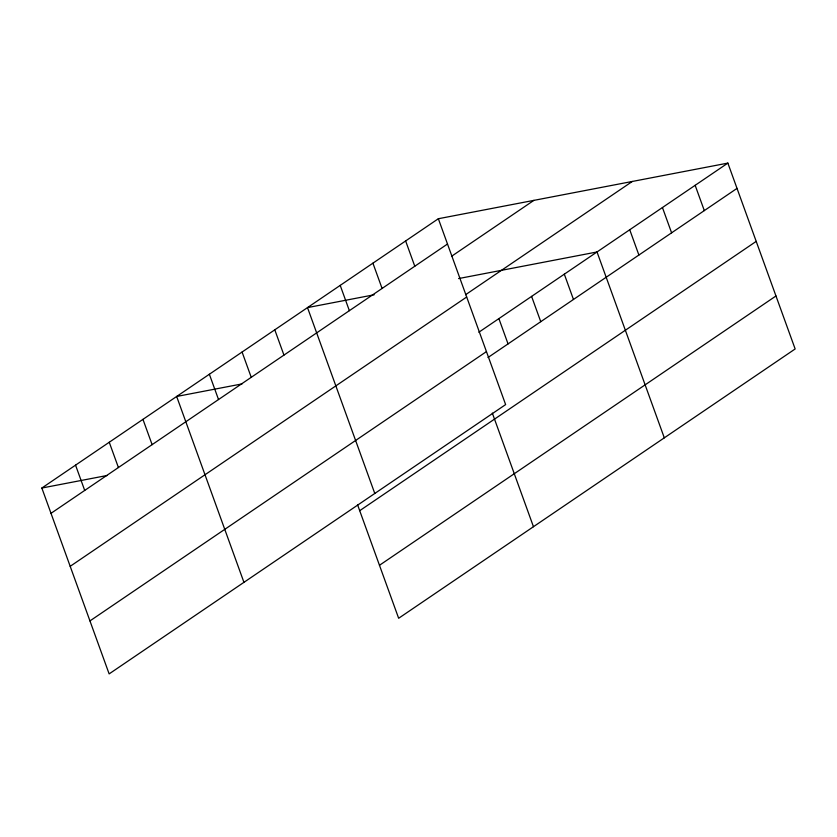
<?xml version="1.0" encoding="UTF-8"?>
<svg xmlns="http://www.w3.org/2000/svg" width="837" height="837" viewBox="0 0 837 837"><rect width="100%" height="100%" fill="white"/><g stroke="black" fill="none" stroke-linecap="round" stroke-linejoin="round"><path stroke-width="1.26" d="M438.347 218.729L505.632 404.595L109.134 673.9L41.85 488.034L438.347 218.729L727.866 163.1L795.15 348.966L398.653 618.271L357.525 504.659M51.005 513.322L447.502 244.017M451.582 256.268L533.891 200.367M465.602 294.697L632.322 181.451M70.193 566.314L466.68 297.009M478.837 332.237L727.866 163.1M89.957 620.908L486.443 351.613M487.992 357.525L737.02 188.388M359.711 510.685L756.209 241.38M379.475 565.278L775.972 295.974M374.129 294.791L307.503 307.597L374.788 493.474M458.571 278.575L597.022 251.968L664.306 437.835M242.029 383.911L176.659 396.466L243.944 582.343M41.85 488.034L107.22 475.468M695.149 185.312L704.315 210.61M662.444 207.534L671.598 232.822M629.738 229.746L638.893 255.044M564.316 274.18L573.471 299.479M531.6 296.403L540.754 321.69M498.894 318.625L508.049 343.913M492.334 413.101L533.462 526.714M405.631 240.941L414.786 266.239M372.925 263.163L382.08 288.451M340.209 285.386L349.364 310.673M274.787 329.82L283.952 355.108M242.081 352.032L251.236 377.32M209.365 374.254L218.53 399.542M142.96 419.358L152.114 444.646M109.249 442.25L118.415 467.538M75.55 465.142L84.704 490.43"/></g></svg>
